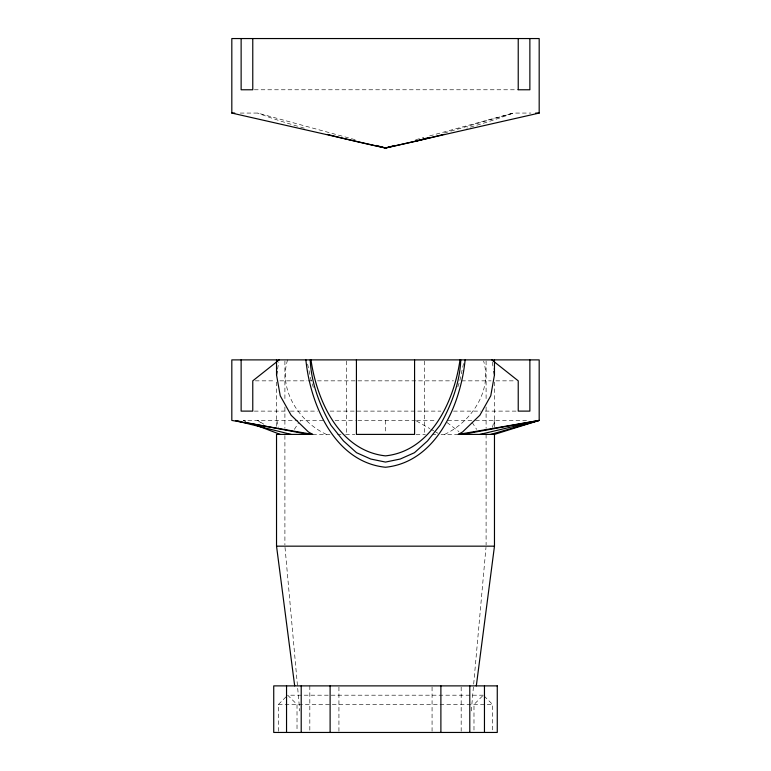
<?xml version="1.0" encoding="UTF-8"?>
<svg xmlns="http://www.w3.org/2000/svg" width="771" height="771" viewBox="0 0 771 771"><rect width="100%" height="100%" fill="white"/><g stroke="black" fill="none" stroke-linecap="round" stroke-linejoin="round"><path stroke-width="0.58" stroke-dasharray="3.85 2.89" d="M471.264 710.958L485.981 547.362M277.55 369.116L278.784 362.197M287.573 359.884C278.244 390.203 299.264 421.67 326.364 434.401M463.525 363.507L459.718 381.144L457.656 387.408M492.467 427.413L494.172 420.426L494.327 427.413M294.339 429.408L298.83 422.421M278.389 731.284L278.389 704.511L286.851 696.04M482.453 696.04L473.982 704.511L473.982 731.284M444.636 434.401C471.283 421.814 492.428 391.032 483.629 361.04M444.356 132.978L513.284 113.067L530.94 113.067M415.704 139.734L423.838 137.508M429.64 135.927L513.284 113.067A158.084 17.463 -12 0 1 466.725 128.15M254.343 89.773L518.883 89.773M240.234 113.067L257.716 113.067L355.296 139.734M255.326 380.845L275.141 380.845M279.863 380.845L307.031 380.845M308.217 380.845L311.763 380.845M317.498 380.845L453.502 380.845M461.607 380.845L491.137 380.845M495.859 380.845L515.866 380.845M254.343 411.116L285.752 411.116M290.32 411.116L317.498 411.116M330.123 411.116L440.877 411.116M453.502 411.116L480.68 411.116M485.248 411.116L516.657 411.116M245.737 421.274L243.52 420.426L297.789 420.426M323.222 420.426L300.121 420.426L301.307 422.421M335.096 420.426L355.518 420.426M357.917 420.426L415.482 420.426M416.687 420.426L435.904 420.426M447.778 420.426L474.377 420.426M475.543 420.426L528.588 420.426M312.718 434.401L329.94 434.401M337.515 434.401L340.984 434.401M345.601 434.401L354.911 434.401M416.089 434.401L425.399 434.401M432.329 434.401L435.798 434.401M441.06 434.401L458.282 434.401M483.301 695.191L287.699 695.191L297.018 704.511L297.018 731.284M278.389 704.511L439.056 704.511M440.048 704.511L492.611 704.511L492.611 731.284M243.52 420.426L245.785 421.091M416.504 421.014L429.775 428.58M430.796 429.158L433.861 430.902M434.883 431.49L437.947 433.235M263.855 424.243L257.716 420.426L262.419 423.925M447.045 422.527L458.909 431.606M484.149 696.04L492.611 704.511M472.17 422.421L476.661 429.408M313.344 387.408L311.282 381.144L307.475 363.507M276.828 420.426L278.533 427.413M492.216 362.197L493.45 369.116M285.019 547.362L299.736 710.958M494.471 382.03L494.471 427.259M486.096 361.04L486.096 399.889M486.096 407.03L486.096 428.445M486.096 434.401L486.096 544.962M461.174 687.077L461.174 731.255M432.068 687.077L432.068 731.255M424.407 361.088L424.407 434.401M385.5 420.426L385.5 433.235M346.593 361.088L346.593 434.401M338.932 687.077L338.932 731.255M309.826 685.882L309.826 731.255M284.904 361.04L284.904 399.889M284.904 407.03L284.904 428.445M284.904 435.605L284.904 544.962M276.529 382.03L276.529 427.259M304.275 128.15A158.084 17.463 12 0 1 299.88 126.897M297.529 126.213A158.084 17.463 12 0 1 257.716 113.067"/><path stroke-width="1.16" d="M460.008 359.884C454.206 400.592 431.625 450.919 385.5 455.873C339.375 450.919 316.794 400.592 310.992 359.884M465.125 359.884C460.682 404.544 436.434 462.06 385.5 467.255C334.566 462.06 310.318 404.544 305.875 359.884M460.779 359.884C459.805 383.071 451.286 405.276 439.99 425.322L427.548 440.916L414.461 452.702L400.265 459.024L385.5 462.08L370.735 459.024L356.539 452.702L343.452 440.916L331.01 425.322C319.714 405.276 311.195 383.071 310.221 359.884M476.314 685.882L494.471 546.167L494.471 434.401L539.18 420.426L539.18 359.884L231.82 359.884L231.82 420.426L312.718 434.401L308.439 431.972L291.13 415.251L280.239 395.783L276.529 374.889L276.529 359.884M276.529 374.889L277.136 371.429M494.471 359.884L494.471 374.889L490.761 395.783L479.87 415.251L462.561 431.972L458.282 434.401L494.471 434.401M279.189 359.884L252.772 380.845L252.772 411.116L241.13 411.116L241.13 359.884M327.569 134.443A158.084 17.463 12 0 0 385.5 147.993L539.18 113.067L539.18 38.55L231.82 38.55L231.82 113.067L385.5 147.993L415.636 141.276L428.271 137.633M490.761 434.401L539.18 420.426L458.282 434.401M394.791 145.449L385.5 147.993L376.209 145.449M479.87 434.401L539.18 420.426L462.561 434.401M231.82 113.067L234.769 113.067M535.652 113.067L539.18 113.067M312.718 434.401L276.529 434.401L276.529 546.167L294.686 685.882M276.529 546.167L494.471 546.167M235.936 420.648L241.786 421.756M244.128 422.2L308.439 434.401M235.916 420.715L291.13 434.401M253.534 424.243L280.239 434.401M491.811 359.884L518.228 380.845L518.228 411.116L529.87 411.116L529.87 359.884M493.864 371.429L494.471 374.889M529.87 38.55L529.87 89.773L518.228 89.773L518.228 38.55M484.458 685.882L484.458 732.45M469.79 685.882L469.79 732.45M440.887 685.882L440.887 732.45M414.576 359.884L414.576 434.401L356.424 434.401L356.424 359.884M330.113 685.882L330.113 732.45M301.21 685.882L301.21 732.45M286.542 685.882L286.542 732.45M252.772 38.55L252.772 89.773L241.13 89.773L241.13 38.55M443.431 134.443A158.084 17.463 -12 0 1 415.636 141.276M497.266 685.882L273.734 685.882L273.734 732.45L497.266 732.45L497.266 685.882"/></g></svg>
